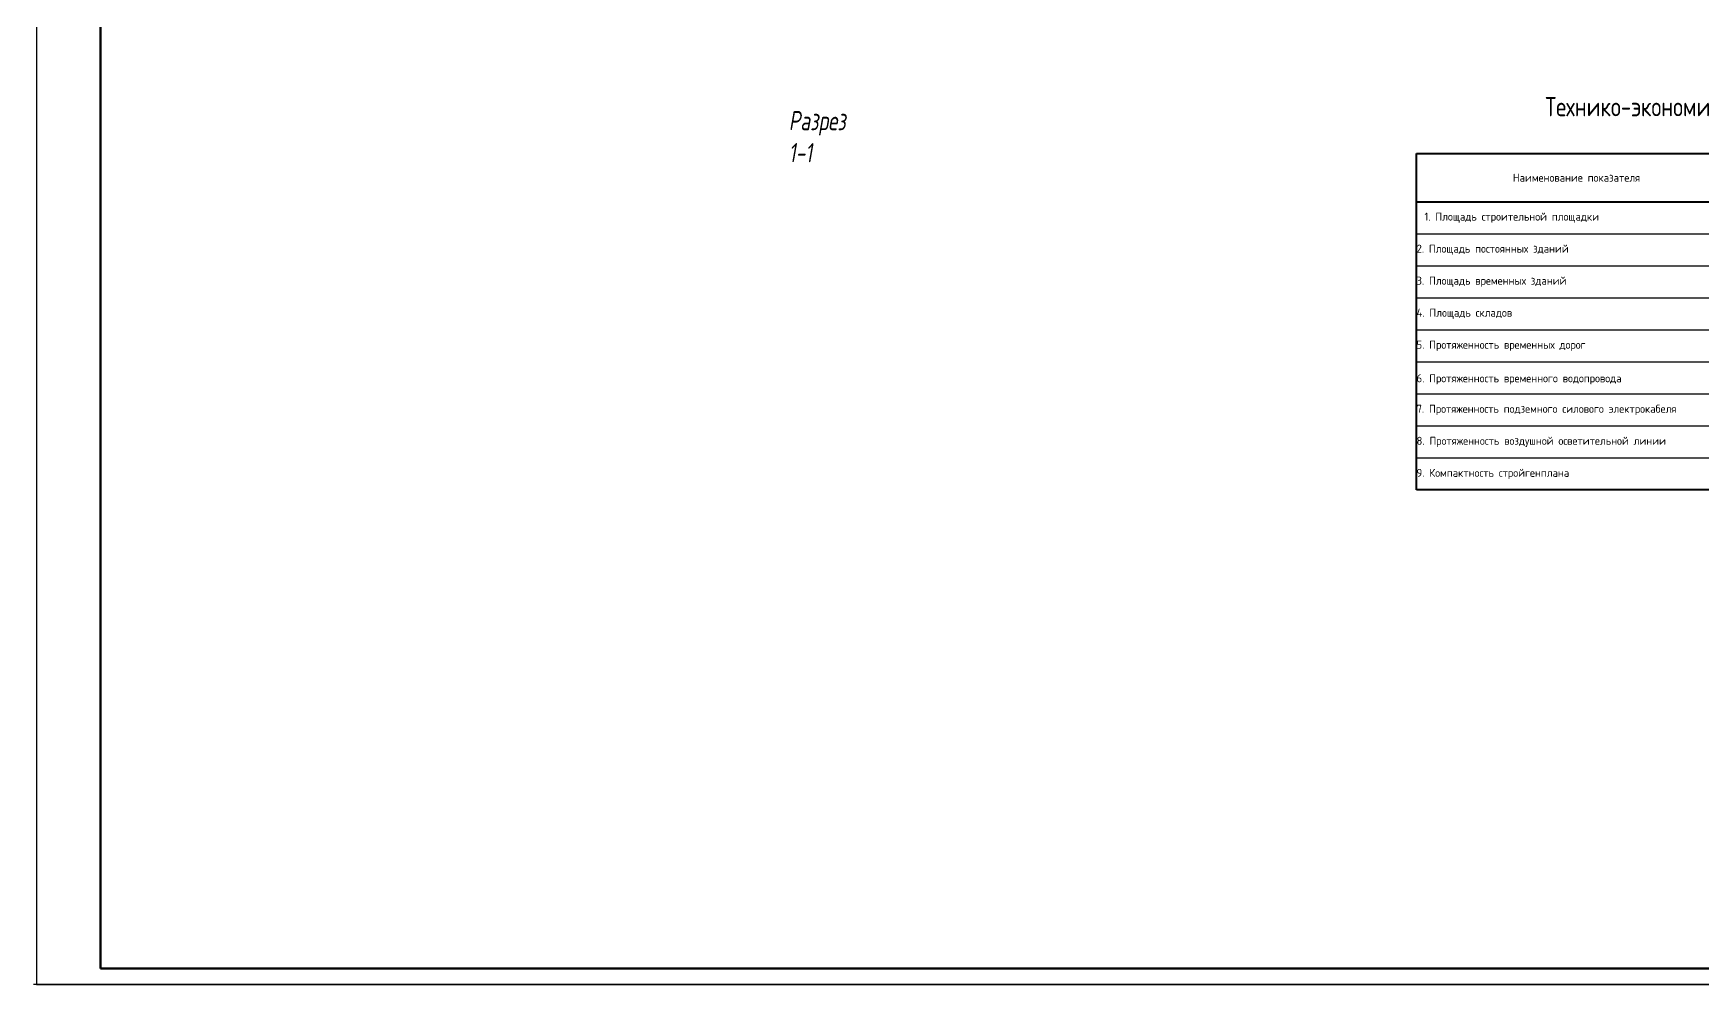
# Model space of a CAD drawing. Header units: millimetres. Extents: x -345369 to 252202, y 74562 to 424723.
# Drawn here: x -345369 to -293211, y 177270 to 206970 of the extents above; entities that cross this region are included whole.
import ezdxf

# ---------------------------------------------------------------- set-up
doc = ezdxf.new("R2010")
doc.units = ezdxf.units.MM
doc.layers.add('1', color=7, linetype='Continuous')
doc.layers.add('1STAIR2D', color=30, linetype='Continuous')
doc.layers.add('Штампы&Таблицы', color=1, linetype='Continuous', lineweight=70)
doc.styles.add('3 мм', font='simplex.shx', dxfattribs={"width": 0.7, "oblique": 10, "height": 3})
doc.styles.add('GOST-2.304_Type-B', font='GOST Common.ttf')
doc.styles.add('ISOCPEUR', font='isocpeur.TTF', dxfattribs={"width": 0.8})

msp = doc.modelspace()

# ---------------------------------------------------------------- linework, layer by layer
at = {"lineweight": 25}
for p, q in [((-302151.51812, 192715.229758), (-302151.51812, 203215.229758)), ((-302151.51812, 203215.229758), (-283603.156003, 203215.229758)), ((-302151.51812, 201715.229758), (-283603.156003, 201715.229758)), ((-302151.51812, 201715.229758), (-283603.156003, 201715.229758)), ((-302151.51812, 200715.229758), (-283603.156003, 200715.229758)), ((-302151.51812, 199715.229758), (-283603.156003, 199715.229758)), ((-302151.51812, 198715.229758), (-283603.156003, 198715.229758)), ((-302151.51812, 197715.229758), (-283603.156003, 197715.229758)), ((-302151.51812, 196715.229758), (-283603.156003, 196715.229758)), ((-302151.51812, 195715.229758), (-283603.156003, 195715.229758)), ((-302151.51812, 194715.229758), (-283603.156003, 194715.229758)), ((-302151.51812, 193715.229758), (-283603.156003, 193715.229758)), ((-302151.51812, 192715.229758), (-283603.156003, 192715.229758)), ((-302151.51812, 192715.229758), (-283603.156003, 192715.229758))]:
    msp.add_line(p, q, dxfattribs=at)
at = {"lineweight": 40}
for p, q in [((-302151.51812, 192715.229758), (-302151.51812, 203215.229758)), ((-302151.51812, 203215.229758), (-283603.156003, 203215.229758)), ((-302151.51812, 201715.229758), (-283603.156003, 201715.229758)), ((-283603.156003, 192715.229758), (-302151.51812, 192715.229758))]:
    msp.add_line(p, q, dxfattribs=at)
at = {"layer": '1STAIR2D'}
for p, q in [((-345269.368414, 236670.168713), (-345269.368414, 177270.168713)), ((-345269.368414, 177270.168713), (-261269.368414, 177270.168713))]:
    msp.add_line(p, q, dxfattribs=at)
at = {"layer": '1STAIR2D', "lineweight": 100}
for p, q in [((-343269.368414, 236170.168713), (-343269.368414, 177770.168713)), ((-343269.368414, 177770.168713), (-261769.368414, 177770.168713))]:
    msp.add_line(p, q, dxfattribs=at)
at = {"layer": 'Штампы&Таблицы', "lineweight": 25}
msp.add_line((-261269.353709, 177270.186995), (-345369.353709, 177270.186995), dxfattribs=at)

# ---------------------------------------------------------------- texts
at = {"lineweight": 20, "insert": (-321767.414217, 204545.985756), "char_height": 600, "attachment_point": 1, "style": '3 мм'}
msp.add_mtext_dynamic_manual_height_columns('Разрез 1-1', width=59.60916092, gutter_width=15, heights=[0], dxfattribs=at)
at = {"lineweight": 25, "char_height": 250, "width": 10000, "style": 'GOST-2.304_Type-B'}
for s, insert, attachment_point in [('Наименование показателя', (-297151.51812, 202465.229758), 5), ('\\pi250;1. Площадь строительной площадки', (-302151.51812, 201215.229758), 4), ('\\pi3.5;2. Площадь постоянных зданий', (-302151.51812, 200215.229758), 4), ('\\pl3.5;3. Площадь временных зданий', (-302151.51812, 199215.229758), 4), ('\\pl3.5;4. Площадь складов', (-302151.51812, 198215.229758), 4), ('\\pi3.5;5. Протяженность временных дорог', (-302151.51812, 197215.229758), 4), ('\\pl3;6. Протяженность временного водопровода', (-302151.51812, 196167.179476), 4), ('\\pl3.5;7. Протяженность подземного силового электрокабеля', (-302151.51812, 195215.229758), 4), ('\\pl3.3;8. Протяженность воздушной осветительной линии', (-302151.51812, 194215.229758), 4), ('\\pl3.5;9. Компактность стройгенплана', (-302151.51812, 193215.229758), 4)]:
    msp.add_mtext(s, dxfattribs=dict(at, insert=insert, attachment_point=attachment_point))
at = {"layer": '1', "insert": (-292708.645503, 204982.850278), "char_height": 600, "width": 15967.53188805, "attachment_point": 2, "style": 'ISOCPEUR'}
msp.add_mtext('Технико-экономические показатели', dxfattribs=at)

doc.saveas('drawing.dxf')
